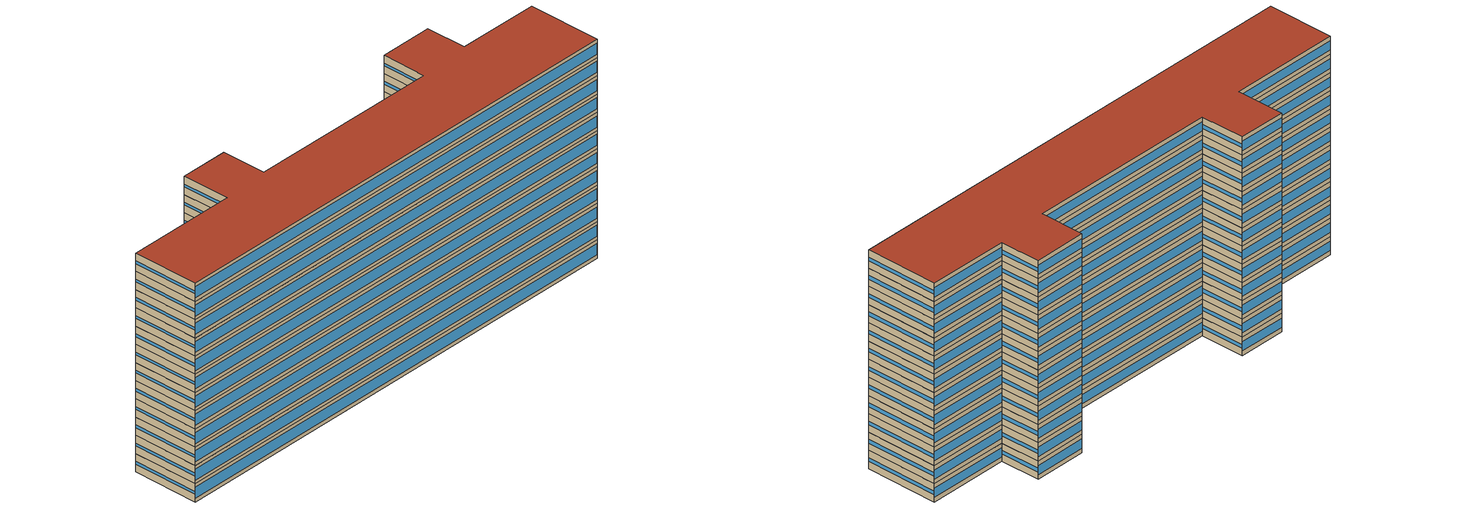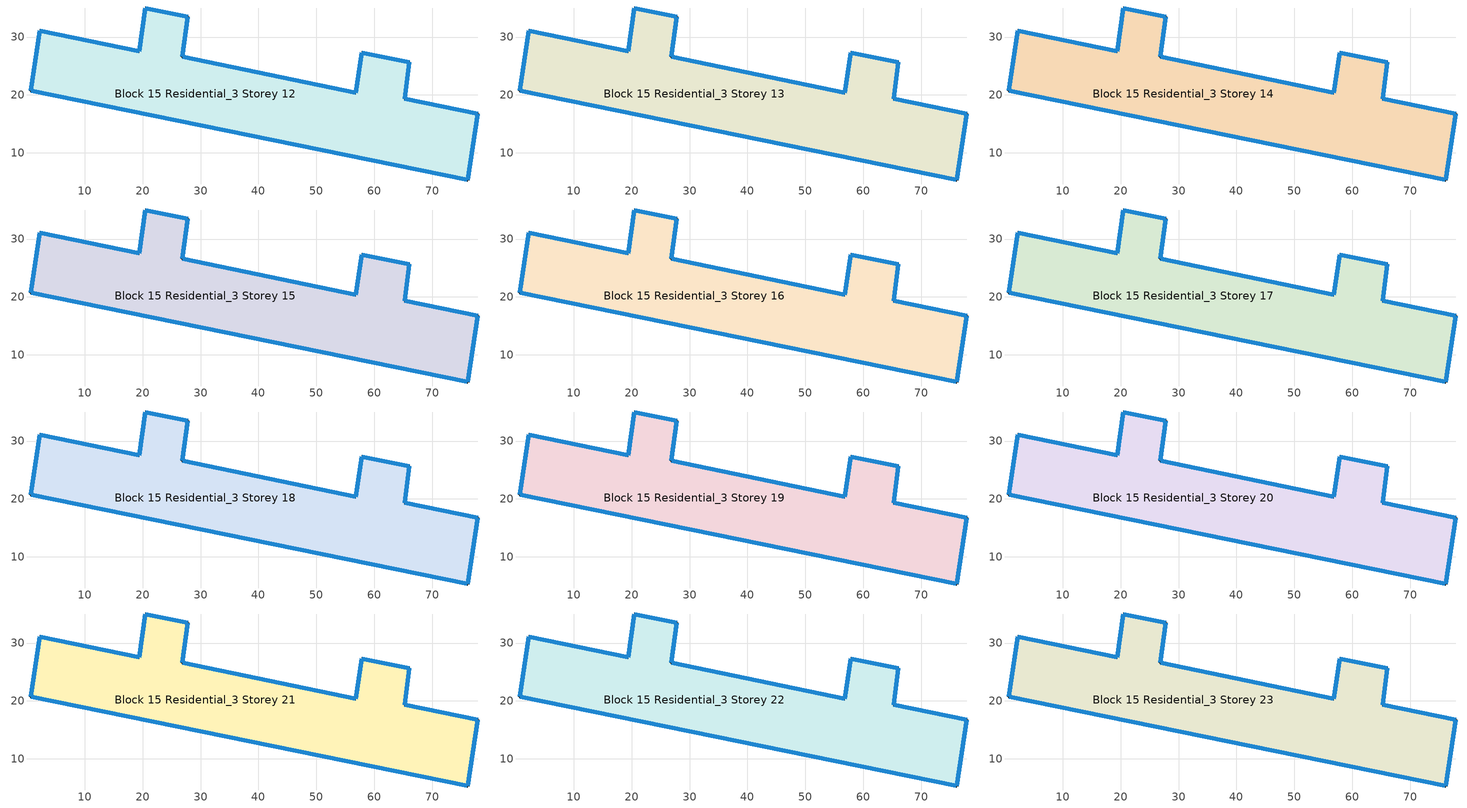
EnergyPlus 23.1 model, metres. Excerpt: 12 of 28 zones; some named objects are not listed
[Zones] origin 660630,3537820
Block 15 Residential_3 Storey 12
 floor outside (Project Floor): 66.11,25.65 65.26,19.31 77.87,16.74 76.16,5.29 0.67,20.74 2.21,31.08 19.38,27.57 20.4,35.02 27.79,33.47 26.86,26.58 56.83,20.4 57.86,27.29 z36
 wall outside (Project Wall): 0.67,20.74 76.16,5.29 77.87,16.74 65.26,19.31 66.11,25.65 57.86,27.29 56.83,20.4 26.86,26.58 27.79,33.47 20.4,35.02 19.38,27.57 2.21,31.08 0.67,20.74 z36:39
 window (Residential_south_window_construction): 0.71,20.73 76.13,5.3 z36.6:38.4
 window (Residential_east_window_construction): 76.17,5.3 77.87,16.73 / 65.26,19.32 66.11,25.64 / 26.86,26.59 27.79,33.47 z37.2:37.8
 window (Residential_north_window_construction): 77.87,16.74 65.27,19.31 / 66.1,25.65 57.86,27.29 / 56.82,20.4 26.88,26.58 / 27.79,33.47 20.4,35.02 / 19.37,27.58 2.22,31.07 z36.75:38.25
 window (Residential_west_window_construction): 57.86,27.29 56.83,20.4 / 20.39,35.02 19.38,27.58 / 2.21,31.07 0.67,20.74 z37.27:37.73
 roof outside (Project Ceiling): 76.16,5.29 77.87,16.74 65.26,19.31 66.11,25.65 57.86,27.29 56.83,20.4 26.86,26.58 27.79,33.47 20.4,35.02 19.38,27.57 2.21,31.08 0.67,20.74 z39
Block 15 Residential_3 Storey 13
 floor outside (Project Floor): 66.11,25.65 65.26,19.31 77.87,16.74 76.16,5.29 0.67,20.74 2.21,31.08 19.38,27.57 20.4,35.02 27.79,33.47 26.86,26.58 56.83,20.4 57.86,27.29 z39
 wall outside (Project Wall): 0.67,20.74 76.16,5.29 77.87,16.74 65.26,19.31 66.11,25.65 57.86,27.29 56.83,20.4 26.86,26.58 27.79,33.47 20.4,35.02 19.38,27.57 2.21,31.08 0.67,20.74 z39:42
 window (Residential_south_window_construction): 0.71,20.73 76.13,5.3 z39.6:41.4
 window (Residential_east_window_construction): 76.17,5.3 77.87,16.73 / 65.26,19.32 66.11,25.64 / 26.86,26.59 27.79,33.47 z40.2:40.8
 window (Residential_north_window_construction): 77.87,16.74 65.27,19.31 / 66.1,25.65 57.86,27.29 / 56.82,20.4 26.88,26.58 / 27.79,33.47 20.4,35.02 / 19.37,27.58 2.22,31.07 z39.75:41.25
 window (Residential_west_window_construction): 57.86,27.29 56.83,20.4 / 20.39,35.02 19.38,27.58 / 2.21,31.07 0.67,20.74 z40.27:40.73
 roof outside (Project Ceiling): 76.16,5.29 77.87,16.74 65.26,19.31 66.11,25.65 57.86,27.29 56.83,20.4 26.86,26.58 27.79,33.47 20.4,35.02 19.38,27.57 2.21,31.08 0.67,20.74 z42
Block 15 Residential_3 Storey 14
 floor outside (Project Floor): 66.11,25.65 65.26,19.31 77.87,16.74 76.16,5.29 0.67,20.74 2.21,31.08 19.38,27.57 20.4,35.02 27.79,33.47 26.86,26.58 56.83,20.4 57.86,27.29 z42
 wall outside (Project Wall): 0.67,20.74 76.16,5.29 77.87,16.74 65.26,19.31 66.11,25.65 57.86,27.29 56.83,20.4 26.86,26.58 27.79,33.47 20.4,35.02 19.38,27.57 2.21,31.08 0.67,20.74 z42:45
 window (Residential_south_window_construction): 0.71,20.73 76.13,5.3 z42.6:44.4
 window (Residential_east_window_construction): 76.17,5.3 77.87,16.73 / 65.26,19.32 66.11,25.64 / 26.86,26.59 27.79,33.47 z43.2:43.8
 window (Residential_north_window_construction): 77.87,16.74 65.27,19.31 / 66.1,25.65 57.86,27.29 / 56.82,20.4 26.88,26.58 / 27.79,33.47 20.4,35.02 / 19.37,27.58 2.22,31.07 z42.75:44.25
 window (Residential_west_window_construction): 57.86,27.29 56.83,20.4 / 20.39,35.02 19.38,27.58 / 2.21,31.07 0.67,20.74 z43.27:43.73
 roof outside (Project Ceiling): 76.16,5.29 77.87,16.74 65.26,19.31 66.11,25.65 57.86,27.29 56.83,20.4 26.86,26.58 27.79,33.47 20.4,35.02 19.38,27.57 2.21,31.08 0.67,20.74 z45
Block 15 Residential_3 Storey 15
 floor outside (Project Floor): 66.11,25.65 65.26,19.31 77.87,16.74 76.16,5.29 0.67,20.74 2.21,31.08 19.38,27.57 20.4,35.02 27.79,33.47 26.86,26.58 56.83,20.4 57.86,27.29 z45
 wall outside (Project Wall): 0.67,20.74 76.16,5.29 77.87,16.74 65.26,19.31 66.11,25.65 57.86,27.29 56.83,20.4 26.86,26.58 27.79,33.47 20.4,35.02 19.38,27.57 2.21,31.08 0.67,20.74 z45:48
 window (Residential_south_window_construction): 0.71,20.73 76.13,5.3 z45.6:47.4
 window (Residential_east_window_construction): 76.17,5.3 77.87,16.73 / 65.26,19.32 66.11,25.64 / 26.86,26.59 27.79,33.47 z46.2:46.8
 window (Residential_north_window_construction): 77.87,16.74 65.27,19.31 / 66.1,25.65 57.86,27.29 / 56.82,20.4 26.88,26.58 / 27.79,33.47 20.4,35.02 / 19.37,27.58 2.22,31.07 z45.75:47.25
 window (Residential_west_window_construction): 57.86,27.29 56.83,20.4 / 20.39,35.02 19.38,27.58 / 2.21,31.07 0.67,20.74 z46.27:46.73
 roof outside (Project Ceiling): 76.16,5.29 77.87,16.74 65.26,19.31 66.11,25.65 57.86,27.29 56.83,20.4 26.86,26.58 27.79,33.47 20.4,35.02 19.38,27.57 2.21,31.08 0.67,20.74 z48
Block 15 Residential_3 Storey 16
 floor outside (Project Floor): 66.11,25.65 65.26,19.31 77.87,16.74 76.16,5.29 0.67,20.74 2.21,31.08 19.38,27.57 20.4,35.02 27.79,33.47 26.86,26.58 56.83,20.4 57.86,27.29 z48
 wall outside (Project Wall): 0.67,20.74 76.16,5.29 77.87,16.74 65.26,19.31 66.11,25.65 57.86,27.29 56.83,20.4 26.86,26.58 27.79,33.47 20.4,35.02 19.38,27.57 2.21,31.08 0.67,20.74 z48:51
 window (Residential_south_window_construction): 0.71,20.73 76.13,5.3 z48.6:50.4
 window (Residential_east_window_construction): 76.17,5.3 77.87,16.73 / 65.26,19.32 66.11,25.64 / 26.86,26.59 27.79,33.47 z49.2:49.8
 window (Residential_north_window_construction): 77.87,16.74 65.27,19.31 / 66.1,25.65 57.86,27.29 / 56.82,20.4 26.88,26.58 / 27.79,33.47 20.4,35.02 / 19.37,27.58 2.22,31.07 z48.75:50.25
 window (Residential_west_window_construction): 57.86,27.29 56.83,20.4 / 20.39,35.02 19.38,27.58 / 2.21,31.07 0.67,20.74 z49.27:49.73
 roof outside (Project Ceiling): 76.16,5.29 77.87,16.74 65.26,19.31 66.11,25.65 57.86,27.29 56.83,20.4 26.86,26.58 27.79,33.47 20.4,35.02 19.38,27.57 2.21,31.08 0.67,20.74 z51
Block 15 Residential_3 Storey 17
 floor outside (Project Floor): 66.11,25.65 65.26,19.31 77.87,16.74 76.16,5.29 0.67,20.74 2.21,31.08 19.38,27.57 20.4,35.02 27.79,33.47 26.86,26.58 56.83,20.4 57.86,27.29 z51
 wall outside (Project Wall): 0.67,20.74 76.16,5.29 77.87,16.74 65.26,19.31 66.11,25.65 57.86,27.29 56.83,20.4 26.86,26.58 27.79,33.47 20.4,35.02 19.38,27.57 2.21,31.08 0.67,20.74 z51:54
 window (Residential_south_window_construction): 0.71,20.73 76.13,5.3 z51.6:53.4
 window (Residential_east_window_construction): 76.17,5.3 77.87,16.73 / 65.26,19.32 66.11,25.64 / 26.86,26.59 27.79,33.47 z52.2:52.8
 window (Residential_north_window_construction): 77.87,16.74 65.27,19.31 / 66.1,25.65 57.86,27.29 / 56.82,20.4 26.88,26.58 / 27.79,33.47 20.4,35.02 / 19.37,27.58 2.22,31.07 z51.75:53.25
 window (Residential_west_window_construction): 57.86,27.29 56.83,20.4 / 20.39,35.02 19.38,27.58 / 2.21,31.07 0.67,20.74 z52.27:52.73
 roof outside (Project Ceiling): 76.16,5.29 77.87,16.74 65.26,19.31 66.11,25.65 57.86,27.29 56.83,20.4 26.86,26.58 27.79,33.47 20.4,35.02 19.38,27.57 2.21,31.08 0.67,20.74 z54
Block 15 Residential_3 Storey 18
 floor outside (Project Floor): 66.11,25.65 65.26,19.31 77.87,16.74 76.16,5.29 0.67,20.74 2.21,31.08 19.38,27.57 20.4,35.02 27.79,33.47 26.86,26.58 56.83,20.4 57.86,27.29 z54
 wall outside (Project Wall): 0.67,20.74 76.16,5.29 77.87,16.74 65.26,19.31 66.11,25.65 57.86,27.29 56.83,20.4 26.86,26.58 27.79,33.47 20.4,35.02 19.38,27.57 2.21,31.08 0.67,20.74 z54:57
 window (Residential_south_window_construction): 0.71,20.73 76.13,5.3 z54.6:56.4
 window (Residential_east_window_construction): 76.17,5.3 77.87,16.73 / 65.26,19.32 66.11,25.64 / 26.86,26.59 27.79,33.47 z55.2:55.8
 window (Residential_north_window_construction): 77.87,16.74 65.27,19.31 / 66.1,25.65 57.86,27.29 / 56.82,20.4 26.88,26.58 / 27.79,33.47 20.4,35.02 / 19.37,27.58 2.22,31.07 z54.75:56.25
 window (Residential_west_window_construction): 57.86,27.29 56.83,20.4 / 20.39,35.02 19.38,27.58 / 2.21,31.07 0.67,20.74 z55.27:55.73
 roof outside (Project Ceiling): 76.16,5.29 77.87,16.74 65.26,19.31 66.11,25.65 57.86,27.29 56.83,20.4 26.86,26.58 27.79,33.47 20.4,35.02 19.38,27.57 2.21,31.08 0.67,20.74 z57
Block 15 Residential_3 Storey 19
 floor outside (Project Floor): 66.11,25.65 65.26,19.31 77.87,16.74 76.16,5.29 0.67,20.74 2.21,31.08 19.38,27.57 20.4,35.02 27.79,33.47 26.86,26.58 56.83,20.4 57.86,27.29 z57
 wall outside (Project Wall): 0.67,20.74 76.16,5.29 77.87,16.74 65.26,19.31 66.11,25.65 57.86,27.29 56.83,20.4 26.86,26.58 27.79,33.47 20.4,35.02 19.38,27.57 2.21,31.08 0.67,20.74 z57:60
 window (Residential_south_window_construction): 0.71,20.73 76.13,5.3 z57.6:59.4
 window (Residential_east_window_construction): 76.17,5.3 77.87,16.73 / 65.26,19.32 66.11,25.64 / 26.86,26.59 27.79,33.47 z58.2:58.8
 window (Residential_north_window_construction): 77.87,16.74 65.27,19.31 / 66.1,25.65 57.86,27.29 / 56.82,20.4 26.88,26.58 / 27.79,33.47 20.4,35.02 / 19.37,27.58 2.22,31.07 z57.75:59.25
 window (Residential_west_window_construction): 57.86,27.29 56.83,20.4 / 20.39,35.02 19.38,27.58 / 2.21,31.07 0.67,20.74 z58.27:58.73
 roof outside (Project Ceiling): 76.16,5.29 77.87,16.74 65.26,19.31 66.11,25.65 57.86,27.29 56.83,20.4 26.86,26.58 27.79,33.47 20.4,35.02 19.38,27.57 2.21,31.08 0.67,20.74 z60
Block 15 Residential_3 Storey 20
 floor outside (Project Floor): 66.11,25.65 65.26,19.31 77.87,16.74 76.16,5.29 0.67,20.74 2.21,31.08 19.38,27.57 20.4,35.02 27.79,33.47 26.86,26.58 56.83,20.4 57.86,27.29 z60
 wall outside (Project Wall): 0.67,20.74 76.16,5.29 77.87,16.74 65.26,19.31 66.11,25.65 57.86,27.29 56.83,20.4 26.86,26.58 27.79,33.47 20.4,35.02 19.38,27.57 2.21,31.08 0.67,20.74 z60:63
 window (Residential_south_window_construction): 0.71,20.73 76.13,5.3 z60.6:62.4
 window (Residential_east_window_construction): 76.17,5.3 77.87,16.73 / 65.26,19.32 66.11,25.64 / 26.86,26.59 27.79,33.47 z61.2:61.8
 window (Residential_north_window_construction): 77.87,16.74 65.27,19.31 / 66.1,25.65 57.86,27.29 / 56.82,20.4 26.88,26.58 / 27.79,33.47 20.4,35.02 / 19.37,27.58 2.22,31.07 z60.75:62.25
 window (Residential_west_window_construction): 57.86,27.29 56.83,20.4 / 20.39,35.02 19.38,27.58 / 2.21,31.07 0.67,20.74 z61.27:61.73
 roof outside (Project Ceiling): 76.16,5.29 77.87,16.74 65.26,19.31 66.11,25.65 57.86,27.29 56.83,20.4 26.86,26.58 27.79,33.47 20.4,35.02 19.38,27.57 2.21,31.08 0.67,20.74 z63
Block 15 Residential_3 Storey 21
 floor outside (Project Floor): 66.11,25.65 65.26,19.31 77.87,16.74 76.16,5.29 0.67,20.74 2.21,31.08 19.38,27.57 20.4,35.02 27.79,33.47 26.86,26.58 56.83,20.4 57.86,27.29 z63
 wall outside (Project Wall): 0.67,20.74 76.16,5.29 77.87,16.74 65.26,19.31 66.11,25.65 57.86,27.29 56.83,20.4 26.86,26.58 27.79,33.47 20.4,35.02 19.38,27.57 2.21,31.08 0.67,20.74 z63:66
 window (Residential_south_window_construction): 0.71,20.73 76.13,5.3 z63.6:65.4
 window (Residential_east_window_construction): 76.17,5.3 77.87,16.73 / 65.26,19.32 66.11,25.64 / 26.86,26.59 27.79,33.47 z64.2:64.8
 window (Residential_north_window_construction): 77.87,16.74 65.27,19.31 / 66.1,25.65 57.86,27.29 / 56.82,20.4 26.88,26.58 / 27.79,33.47 20.4,35.02 / 19.37,27.58 2.22,31.07 z63.75:65.25
 window (Residential_west_window_construction): 57.86,27.29 56.83,20.4 / 20.39,35.02 19.38,27.58 / 2.21,31.07 0.67,20.74 z64.28:64.72
 roof outside (Project Ceiling): 76.16,5.29 77.87,16.74 65.26,19.31 66.11,25.65 57.86,27.29 56.83,20.4 26.86,26.58 27.79,33.47 20.4,35.02 19.38,27.57 2.21,31.08 0.67,20.74 z66
Block 15 Residential_3 Storey 22
 floor outside (Project Floor): 66.11,25.65 65.26,19.31 77.87,16.74 76.16,5.29 0.67,20.74 2.21,31.08 19.38,27.57 20.4,35.02 27.79,33.47 26.86,26.58 56.83,20.4 57.86,27.29 z66
 wall outside (Project Wall): 0.67,20.74 76.16,5.29 77.87,16.74 65.26,19.31 66.11,25.65 57.86,27.29 56.83,20.4 26.86,26.58 27.79,33.47 20.4,35.02 19.38,27.57 2.21,31.08 0.67,20.74 z66:69
 window (Residential_south_window_construction): 0.71,20.73 76.13,5.3 z66.6:68.4
 window (Residential_east_window_construction): 76.17,5.3 77.87,16.73 / 65.26,19.32 66.11,25.64 / 26.86,26.59 27.79,33.47 z67.2:67.8
 window (Residential_north_window_construction): 77.87,16.74 65.27,19.31 / 66.1,25.65 57.86,27.29 / 56.82,20.4 26.88,26.58 / 27.79,33.47 20.4,35.02 / 19.37,27.58 2.22,31.07 z66.75:68.25
 window (Residential_west_window_construction): 57.86,27.29 56.83,20.4 / 20.39,35.02 19.38,27.58 / 2.21,31.07 0.67,20.74 z67.28:67.72
 roof outside (Project Ceiling): 76.16,5.29 77.87,16.74 65.26,19.31 66.11,25.65 57.86,27.29 56.83,20.4 26.86,26.58 27.79,33.47 20.4,35.02 19.38,27.57 2.21,31.08 0.67,20.74 z69
Block 15 Residential_3 Storey 23
 floor outside (Project Floor): 66.11,25.65 65.26,19.31 77.87,16.74 76.16,5.29 0.67,20.74 2.21,31.08 19.38,27.57 20.4,35.02 27.79,33.47 26.86,26.58 56.83,20.4 57.86,27.29 z69
 wall outside (Project Wall): 0.67,20.74 76.16,5.29 77.87,16.74 65.26,19.31 66.11,25.65 57.86,27.29 56.83,20.4 26.86,26.58 27.79,33.47 20.4,35.02 19.38,27.57 2.21,31.08 0.67,20.74 z69:72
 window (Residential_south_window_construction): 0.71,20.73 76.13,5.3 z69.6:71.4
 window (Residential_east_window_construction): 76.17,5.3 77.87,16.73 / 65.26,19.32 66.11,25.64 / 26.86,26.59 27.79,33.47 z70.2:70.8
 window (Residential_north_window_construction): 77.87,16.74 65.27,19.31 / 66.1,25.65 57.86,27.29 / 56.82,20.4 26.88,26.58 / 27.79,33.47 20.4,35.02 / 19.37,27.58 2.22,31.07 z69.75:71.25
 window (Residential_west_window_construction): 57.86,27.29 56.83,20.4 / 20.39,35.02 19.38,27.58 / 2.21,31.07 0.67,20.74 z70.28:70.72
 roof outside (Project Ceiling): 76.16,5.29 77.87,16.74 65.26,19.31 66.11,25.65 57.86,27.29 56.83,20.4 26.86,26.58 27.79,33.47 20.4,35.02 19.38,27.57 2.21,31.08 0.67,20.74 z72
[Building]
Building_1: North Axis=0; Terrain=City; Loads Convergence Tolerance Value=0.04; Temperature Convergence Tolerance Value=0.4; Solar Distribution=FullExterior; Maximum Number of Warmup Days=25; Minimum Number of Warmup Days=6
[Site:Location]
CHN Design_Conditions: Latitude=30; Longitude=114; Time Zone=8; Elevation=12
[SIZINGPERIOD:DESIGNDAY] Day of Month=21; DryBulb Temperature Range Modifier Type=DefaultMultipliers; Humidity Condition Type=Wetbulb; Barometric Pressure=101181; Rain Indicator=No; Snow Indicator=No; Daylight Saving Time Indicator=No; Sky Clearness=0; Begin Environment Reset Mode=FullResetAtBeginEnvironment
Name | Month | Day Type | Maximum DryBulb Temperature | Daily DryBulb Temperature Range | Wetbulb or DewPoint at Maximum DryBulb | Wind Speed | Wind Direction | Solar Model Indicator | ASHRAE Clear Sky Optical Depth for Beam Irradiance taub | ASHRAE Clear Sky Optical Depth for Diffuse Irradiance taud
Ann Htg 99.6% Condns DB | 1 | WinterDesignDay | -10 | 0 | -4.8 | 1 | 340 | ASHRAEClearSky | 0 | 0
Ann Clg .4% Condns DB=>MWB | 7 | SummerDesignDay | 40 | 6.6 | 27.1 | 3.5 | 220 | ASHRAETau | 0.781 | 1.413
[MATERIAL]
DefaultMaterial: Roughness=Rough; Thickness=0.1; Conductivity=0.1; Density=1000; Specific Heat=1000; Thermal Absorptance=0.9; Solar Absorptance=0.7; Visible Absorptance=0.7
[WINDOWMATERIAL:SIMPLEGLAZINGSYSTEM] UFactor=1.5; Solar Heat Gain Coefficient=0.4; Visible Transmittance=0.6
Residential_east_window; Residential_south_window; Residential_west_window; Residential_north_window
[CONSTRUCTION]
Project Wall; Project Floor; Project Ceiling: DefaultMaterial
Residential_east_window_construction: Residential_east_window
Residential_south_window_construction: Residential_south_window
Residential_west_window_construction: Residential_west_window
Residential_north_window_construction: Residential_north_window
[SPACE] Ceiling Height=autocalculate; Volume=autocalculate; Floor Area=autocalculate; Space Type=Residential
Name | Zone
Block 15 Residential_3 Storey 12_space | Block 15 Residential_3 Storey 12
Block 15 Residential_3 Storey 13_space | Block 15 Residential_3 Storey 13
Block 15 Residential_3 Storey 14_space | Block 15 Residential_3 Storey 14
Block 15 Residential_3 Storey 15_space | Block 15 Residential_3 Storey 15
Block 15 Residential_3 Storey 16_space | Block 15 Residential_3 Storey 16
Block 15 Residential_3 Storey 17_space | Block 15 Residential_3 Storey 17
Block 15 Residential_3 Storey 18_space | Block 15 Residential_3 Storey 18
Block 15 Residential_3 Storey 19_space | Block 15 Residential_3 Storey 19
Block 15 Residential_3 Storey 20_space | Block 15 Residential_3 Storey 20
Block 15 Residential_3 Storey 21_space | Block 15 Residential_3 Storey 21
Block 15 Residential_3 Storey 22_space | Block 15 Residential_3 Storey 22
Block 15 Residential_3 Storey 23_space | Block 15 Residential_3 Storey 23
[SPACELIST]
Residential: Block 15 Residential_3 Storey 0_space, Block 15 Residential_3 Storey 1_space, Block 15 Residential_3 Storey 2_space, Block 15 Residential_3 Storey 3_space, Block 15 Residential_3 Storey 4_space, Block 15 Residential_3 Storey 5_space, Block 15 Residential_3 Storey 6_space, Block 15 Residential_3 Storey 7_space, Block 15 Residential_3 Storey 8_space, Block 15 Residential_3 Storey 9_space, Block 15 Residential_3 Storey 10_space, Block 15 Residential_3 Storey 11_space, Block 15 Residential_3 Storey 12_space, Block 15 Residential_3 Storey 13_space, Block 15 Residential_3 Storey 14_space, Block 15 Residential_3 Storey 15_space, Block 15 Residential_3 Storey 16_space, Block 15 Residential_3 Storey 17_space, Block 15 Residential_3 Storey 18_space, Block 15 Residential_3 Storey 19_space, Block 15 Residential_3 Storey 20_space, Block 15 Residential_3 Storey 21_space, Block 15 Residential_3 Storey 22_space, Block 15 Residential_3 Storey 23_space, Block 15 Residential_3 Storey 24_space, Block 15 Residential_3 Storey 25_space, Block 15 Residential_3 Storey 26_space, Block 15 Residential_3 Storey 27_space
[ZONE] Type=1; Multiplier=1; Ceiling Height=autocalculate; Volume=autocalculate; Floor Area=autocalculate; Part of Total Floor Area=Yes
Block 15 Residential_3 Storey 12; Block 15 Residential_3 Storey 13; Block 15 Residential_3 Storey 14; Block 15 Residential_3 Storey 15; Block 15 Residential_3 Storey 16; Block 15 Residential_3 Storey 17; Block 15 Residential_3 Storey 18; Block 15 Residential_3 Storey 19; Block 15 Residential_3 Storey 20; Block 15 Residential_3 Storey 21; Block 15 Residential_3 Storey 22; Block 15 Residential_3 Storey 23
[PEOPLE]
People_for_residential: Zone or ZoneList or Space or SpaceList=Residential; Number of People Schedule=SeasonalSchedule_Schedule_residential_people; Number of People Calculation Method=People/Area; People per Floor Area=0.04; Fraction Radiant=0.3; Sensible Heat Fraction=autocalculate; Activity Level Schedule=SeasonalSchedule_Schedule_residential_activity; Carbon Dioxide Generation Rate=3.82e-08; Enable ASHRAE 55 Comfort Warnings=No; Mean Radiant Temperature Calculation Type=ZoneAveraged; Clothing Insulation Calculation Method=ClothingInsulationSchedule; Cold Stress Temperature Threshold=15.56; Heat Stress Temperature Threshold=30
[LIGHTS]
Light_for_residential: Zone or ZoneList or Space or SpaceList=Residential; Schedule=SeasonalSchedule_residential_lighting; Design Level Calculation Method=Watts/Area; Watts per Zone Floor Area=5; Return Air Fraction=0; Fraction Radiant=0.32; Fraction Visible=0.25; Fraction Replaceable=1; EndUse Subcategory=General; Return Air Fraction Calculated from Plenum Temperature=No; Return Air Fraction Function of Plenum Temperature Coefficient 1=0; Return Air Fraction Function of Plenum Temperature Coefficient 2=0
[ELECTRICEQUIPMENT]
Equipment_for_residential: Zone or ZoneList or Space or SpaceList=Residential; Schedule=SeasonalSchedule_Schedule_residential_equipment; Design Level Calculation Method=Watts/Area; Watts per Zone Floor Area=3.8; Fraction Latent=0; Fraction Radiant=0; Fraction Lost=0; EndUse Subcategory=Electric Equipment
[DAYLIGHTING:CONTROLS] Illuminance Setpoint at Reference Point 1=300
Name | Zone or Space | Glare Calculation Daylighting Reference Point | Daylighting Reference Point 1
Dlight_Block 15 Residential_3 Storey 12 | Block 15 Residential_3 Storey 12 | Rpoint_Block 15 Residential_3 Storey 12 | Rpoint_Block 15 Residential_3 Storey 12
Dlight_Block 15 Residential_3 Storey 13 | Block 15 Residential_3 Storey 13 | Rpoint_Block 15 Residential_3 Storey 13 | Rpoint_Block 15 Residential_3 Storey 13
Dlight_Block 15 Residential_3 Storey 14 | Block 15 Residential_3 Storey 14 | Rpoint_Block 15 Residential_3 Storey 14 | Rpoint_Block 15 Residential_3 Storey 14
Dlight_Block 15 Residential_3 Storey 15 | Block 15 Residential_3 Storey 15 | Rpoint_Block 15 Residential_3 Storey 15 | Rpoint_Block 15 Residential_3 Storey 15
Dlight_Block 15 Residential_3 Storey 16 | Block 15 Residential_3 Storey 16 | Rpoint_Block 15 Residential_3 Storey 16 | Rpoint_Block 15 Residential_3 Storey 16
Dlight_Block 15 Residential_3 Storey 17 | Block 15 Residential_3 Storey 17 | Rpoint_Block 15 Residential_3 Storey 17 | Rpoint_Block 15 Residential_3 Storey 17
Dlight_Block 15 Residential_3 Storey 18 | Block 15 Residential_3 Storey 18 | Rpoint_Block 15 Residential_3 Storey 18 | Rpoint_Block 15 Residential_3 Storey 18
Dlight_Block 15 Residential_3 Storey 19 | Block 15 Residential_3 Storey 19 | Rpoint_Block 15 Residential_3 Storey 19 | Rpoint_Block 15 Residential_3 Storey 19
Dlight_Block 15 Residential_3 Storey 20 | Block 15 Residential_3 Storey 20 | Rpoint_Block 15 Residential_3 Storey 20 | Rpoint_Block 15 Residential_3 Storey 20
Dlight_Block 15 Residential_3 Storey 21 | Block 15 Residential_3 Storey 21 | Rpoint_Block 15 Residential_3 Storey 21 | Rpoint_Block 15 Residential_3 Storey 21
Dlight_Block 15 Residential_3 Storey 22 | Block 15 Residential_3 Storey 22 | Rpoint_Block 15 Residential_3 Storey 22 | Rpoint_Block 15 Residential_3 Storey 22
Dlight_Block 15 Residential_3 Storey 23 | Block 15 Residential_3 Storey 23 | Rpoint_Block 15 Residential_3 Storey 23 | Rpoint_Block 15 Residential_3 Storey 23
[HVACTEMPLATE:ZONE:IDEALLOADSAIRSYSTEM] Template Thermostat=Thermostat_for_residential; Maximum Heating Supply Air Temperature=50; Minimum Cooling Supply Air Temperature=13; Maximum Heating Supply Air Humidity Ratio=0.0156; Minimum Cooling Supply Air Humidity Ratio=0.0077; Heating Limit=NoLimit; Cooling Limit=NoLimit; Dehumidification Control Type=ConstantSensibleHeatRatio; Cooling Sensible Heat Ratio=0.7; Dehumidification Setpoint=60; Humidification Control Type=None; Humidification Setpoint=30; Outdoor Air Method=DetailedSpecification; Outdoor Air Flow Rate per Person=0.00944; Outdoor Air Flow Rate per Zone Floor Area=0; Outdoor Air Flow Rate per Zone=0; Design Specification Outdoor Air Object=Ventilation_for_residential; Demand Controlled Ventilation Type=None; Outdoor Air Economizer Type=NoEconomizer; Heat Recovery Type=None; Sensible Heat Recovery Effectiveness=0.7; Latent Heat Recovery Effectiveness=0.65
Block 15 Residential_3 Storey 12; Block 15 Residential_3 Storey 13; Block 15 Residential_3 Storey 14; Block 15 Residential_3 Storey 15; Block 15 Residential_3 Storey 16; Block 15 Residential_3 Storey 17; Block 15 Residential_3 Storey 18; Block 15 Residential_3 Storey 19; Block 15 Residential_3 Storey 20; Block 15 Residential_3 Storey 21; Block 15 Residential_3 Storey 22; Block 15 Residential_3 Storey 23
[DESIGNSPECIFICATION:OUTDOORAIR]
Ventilation_for_residential: Outdoor Air Method=Flow/Person; Outdoor Air Flow per Person=0.00833333; Outdoor Air Flow per Zone Floor Area=0; Outdoor Air Flow per Zone=0; Outdoor Air Flow Air Changes per Hour=0
[SCHEDULE:DAY:HOURLY]
Schedule_residential_lighting_weekday_hourly; Schedule_residential_lighting_holiday_hourly: 0.1, 0.1, 0.1, 0.1, 0.1, 0.8, 0.5, 0, 0, 0, 0, 0, 0, 0, 0, 0, 0, 0, 1, 1, 1, 1, 0.1, 0.1
Schedule_residential_equipment_weekday_hourly: 0.2, 0.2, 0.2, 0.2, 0.2, 0.2, 0.8, 0.8, 0.6, 0.6, 0.8, 0.8, 0.8, 0.5, 0.5, 0.5, 0.6, 0.9, 0.9, 0.9, 0.9, 0.9, 0.2, 0.2
Schedule_residential_equipment_holiday_hourly: 0.2, 0.2, 0.2, 0.2, 0.2, 0.2, 0.75, 1, 0.5, 0.3, 0.5, 0.8, 0.5, 0.25, 0.25, 0.25, 0.25, 0.5, 0.9, 0.8, 0.75, 0.5, 0.2, 0.2
Schedule_residential_people_weekday_hourly: 1, 1, 1, 1, 1, 1, 0.5, 0.5, 0, 0, 0, 0, 0, 0, 0, 0, 0, 0, 0, 0, 0.5, 1, 1, 1
Schedule_residential_people_holiday_hourly: 0.5, 0.5, 0.5, 0.5, 0.5, 0.5, 0.5, 0.5, 0.5, 0.5, 0.5, 0.5, 0.5, 0.5, 0.5, 0.5, 0.5, 0.5, 0.5, 0.5, 0.5, 0.5, 0.5, 0.5
Schedule_residential_activity_weekday_hourly; Schedule_residential_activity_holiday_hourly: 108, 108, 108, 108, 108, 108, 108, 108, 108, 108, 108, 108, 108, 108, 108, 108, 108, 108, 108, 108, 108, 108, 108, 108
[SCHEDULE:WEEK:DAILY]
Schedule_residential_lighting_weekly: Schedule_residential_lighting_holiday_hourly, Schedule_residential_lighting_weekday_hourly, Schedule_residential_lighting_weekday_hourly, Schedule_residential_lighting_weekday_hourly, Schedule_residential_lighting_weekday_hourly, Schedule_residential_lighting_weekday_hourly, Schedule_residential_lighting_holiday_hourly, Schedule_residential_lighting_holiday_hourly, Schedule_residential_lighting_weekday_hourly, Schedule_residential_lighting_weekday_hourly, Schedule_residential_lighting_holiday_hourly, Schedule_residential_lighting_holiday_hourly
Schedule_residential_equipment_weekly: Schedule_residential_equipment_holiday_hourly, Schedule_residential_equipment_weekday_hourly, Schedule_residential_equipment_weekday_hourly, Schedule_residential_equipment_weekday_hourly, Schedule_residential_equipment_weekday_hourly, Schedule_residential_equipment_weekday_hourly, Schedule_residential_equipment_holiday_hourly, Schedule_residential_equipment_holiday_hourly, Schedule_residential_equipment_weekday_hourly, Schedule_residential_equipment_weekday_hourly, Schedule_residential_equipment_holiday_hourly, Schedule_residential_equipment_holiday_hourly
Schedule_residential_people_weekly: Schedule_residential_people_holiday_hourly, Schedule_residential_people_weekday_hourly, Schedule_residential_people_weekday_hourly, Schedule_residential_people_weekday_hourly, Schedule_residential_people_weekday_hourly, Schedule_residential_people_weekday_hourly, Schedule_residential_people_holiday_hourly, Schedule_residential_people_holiday_hourly, Schedule_residential_people_weekday_hourly, Schedule_residential_people_weekday_hourly, Schedule_residential_people_holiday_hourly, Schedule_residential_people_holiday_hourly
Schedule_residential_activity_weekly: Schedule_residential_activity_holiday_hourly, Schedule_residential_activity_weekday_hourly, Schedule_residential_activity_weekday_hourly, Schedule_residential_activity_weekday_hourly, Schedule_residential_activity_weekday_hourly, Schedule_residential_activity_weekday_hourly, Schedule_residential_activity_holiday_hourly, Schedule_residential_activity_holiday_hourly, Schedule_residential_activity_weekday_hourly, Schedule_residential_activity_weekday_hourly, Schedule_residential_activity_holiday_hourly, Schedule_residential_activity_holiday_hourly
[SCHEDULE:YEAR]
SeasonalSchedule_residential_lighting: Schedule_residential_lighting_weekly, 1, 1, 12, 31
SeasonalSchedule_Schedule_residential_equipment: Schedule_residential_equipment_weekly, 1, 1, 12, 31
SeasonalSchedule_Schedule_residential_people: Schedule_residential_people_weekly, 1, 1, 12, 31
SeasonalSchedule_Schedule_residential_activity: Schedule_residential_activity_weekly, 1, 1, 12, 31
